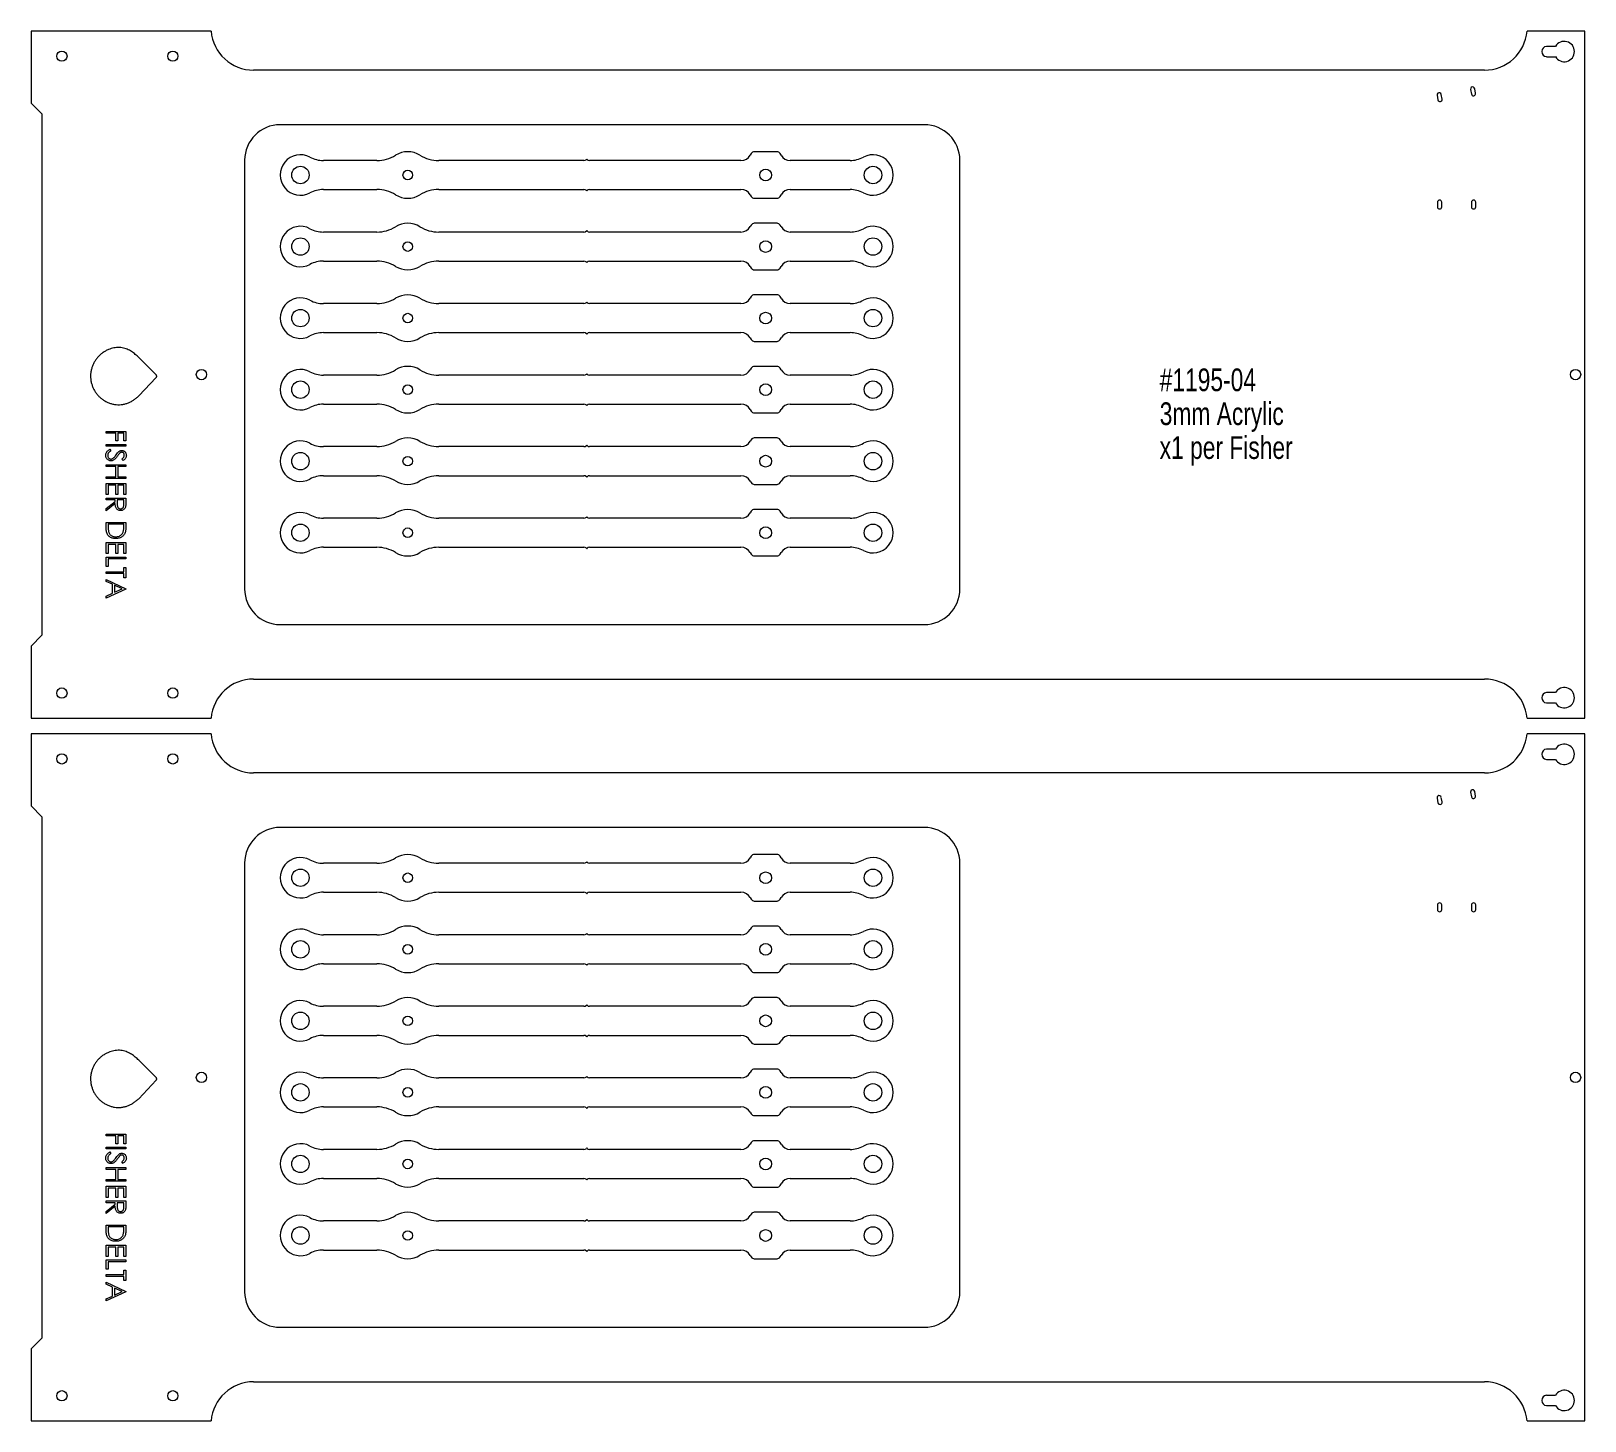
# Model space of a CAD drawing. Header units: millimetres. Extents: x 8 to 442, y 5 to 394.
import ezdxf

# ---------------------------------------------------------------- set-up
doc = ezdxf.new("R2010")
doc.units = ezdxf.units.MM
doc.layers.add('DIMENSIONS', color=179, linetype='Continuous')
doc.styles.add('SLDTEXTSTYLE0', font='TXT', dxfattribs={"width": 0.75})

# ---------------------------------------------------------------- blocks, each defined once
blk = doc.blocks.new('SW_NOTE_0')
at = {"layer": 'DIMENSIONS', "color": 0, "char_height": 6.35, "attachment_point": 1, "style": 'SLDTEXTSTYLE0'}
for s, insert in [('#1195-04', (0, 8.19)), ('3mm Acrylic', (0, -1.28)), ('x1 per Fisher', (0, -10.75))]:
    blk.add_mtext(s, dxfattribs=dict(at, insert=insert))

msp = doc.modelspace()

# ---------------------------------------------------------------- linework, layer by layer
at = {"color": 7, "linetype": 'Continuous', "lineweight": 15}
for p, q in [((8.12, 393.63), (8.12, 373.46)), ((58.42, 393.63), (8.12, 393.63)), ((442.36, 393.63), (426.19, 393.63)), ((442.36, 201.55), (442.36, 393.63)), ((434.13, 389.34), (431.64, 389.34)), ((414.29, 382.69), (70.32, 382.69)), ((431.64, 386.47), (434.13, 386.47)), ((8.12, 373.46), (11.12, 370.46)), ((401.05, 375.67), (401.27, 374.39)), ((402.44, 374.59), (402.21, 375.87)), ((410.4, 377.32), (410.63, 376.03)), ((411.79, 376.24), (411.57, 377.52)), ((11.12, 370.46), (11.12, 224.72)), ((257.74, 367.45), (77.74, 367.45)), ((67.8, 357.51), (67.8, 237.67)), ((104.77, 357.45), (89.82, 357.45)), ((162.59, 357.45), (122.04, 357.45)), ((163.4, 357.85), (163.3, 357.74)), ((163.51, 357.74), (163.4, 357.85)), ((206.51, 357.45), (164.22, 357.45)), ((209.36, 359.39), (209.11, 358.95)), ((216.58, 359.89), (210.23, 359.89)), ((217.7, 358.95), (217.44, 359.39)), ((236.99, 357.45), (220.3, 357.45)), ((267.68, 237.67), (267.68, 357.51)), ((89.82, 349.33), (104.77, 349.33)), ((122.04, 349.33), (162.59, 349.33)), ((163.3, 349.03), (163.4, 348.93)), ((163.4, 348.93), (163.51, 349.03)), ((164.22, 349.33), (206.51, 349.33)), ((209.11, 347.83), (209.36, 347.39)), ((217.44, 347.39), (217.7, 347.83)), ((220.3, 349.33), (236.99, 349.33)), ((210.23, 346.89), (216.58, 346.89)), ((401.15, 345.78), (401.15, 344.48)), ((402.33, 344.48), (402.33, 345.78)), ((410.65, 345.78), (410.65, 344.48)), ((411.83, 344.48), (411.83, 345.78)), ((209.36, 339.39), (209.11, 338.95)), ((216.58, 339.89), (210.23, 339.89)), ((217.7, 338.95), (217.44, 339.39)), ((104.77, 337.45), (89.82, 337.45)), ((162.59, 337.45), (122.04, 337.45)), ((163.4, 337.85), (163.3, 337.74)), ((163.51, 337.74), (163.4, 337.85)), ((206.51, 337.45), (164.22, 337.45)), ((236.99, 337.45), (220.3, 337.45)), ((89.82, 329.33), (104.77, 329.33)), ((122.04, 329.33), (162.59, 329.33)), ((163.3, 329.03), (163.4, 328.93)), ((163.4, 328.93), (163.51, 329.03)), ((164.22, 329.33), (206.51, 329.33)), ((209.11, 327.83), (209.36, 327.39)), ((210.23, 326.89), (216.58, 326.89)), ((217.44, 327.39), (217.7, 327.83)), ((220.3, 329.33), (236.99, 329.33)), ((104.77, 317.45), (89.82, 317.45)), ((162.59, 317.45), (122.04, 317.45)), ((163.4, 317.85), (163.3, 317.74)), ((163.51, 317.74), (163.4, 317.85)), ((206.51, 317.45), (164.22, 317.45)), ((209.36, 319.39), (209.11, 318.95)), ((216.58, 319.89), (210.23, 319.89)), ((217.7, 318.95), (217.44, 319.39)), ((236.99, 317.45), (220.3, 317.45)), ((89.82, 309.33), (104.77, 309.33)), ((122.04, 309.33), (162.59, 309.33)), ((163.3, 309.03), (163.4, 308.93)), ((163.4, 308.93), (163.51, 309.03)), ((164.22, 309.33), (206.51, 309.33)), ((220.3, 309.33), (236.99, 309.33)), ((209.11, 307.83), (209.36, 307.39)), ((210.23, 306.89), (216.58, 306.89)), ((217.44, 307.39), (217.7, 307.83)), ((43.07, 297.55), (38.22, 302.4)), ((216.58, 299.89), (210.23, 299.89)), ((38.22, 291.63), (43.07, 296.78)), ((104.77, 297.45), (89.82, 297.45)), ((162.59, 297.45), (122.04, 297.45)), ((163.4, 297.85), (163.3, 297.74)), ((163.51, 297.74), (163.4, 297.85)), ((206.51, 297.45), (164.22, 297.45)), ((209.36, 299.39), (209.11, 298.95)), ((217.7, 298.95), (217.44, 299.39)), ((236.99, 297.45), (220.3, 297.45)), ((89.82, 289.33), (104.77, 289.33)), ((122.04, 289.33), (162.59, 289.33)), ((163.3, 289.03), (163.4, 288.93)), ((163.4, 288.93), (163.51, 289.03)), ((164.22, 289.33), (206.51, 289.33)), ((209.11, 287.83), (209.36, 287.39)), ((210.23, 286.89), (216.58, 286.89)), ((217.44, 287.39), (217.7, 287.83)), ((220.3, 289.33), (236.99, 289.33)), ((29.11, 281.73), (34.61, 281.73)), ((29.11, 281.24), (29.11, 281.73)), ((31.79, 281.24), (29.11, 281.24)), ((29.11, 278.07), (34.61, 278.07)), ((29.11, 277.57), (29.11, 278.07)), ((31.79, 279.05), (31.79, 281.24)), ((32.35, 279.05), (31.79, 279.05)), ((32.35, 281.24), (32.35, 279.05)), ((34.04, 281.24), (32.35, 281.24)), ((34.04, 279.05), (34.04, 281.24)), ((34.61, 279.05), (34.04, 279.05)), ((34.61, 281.73), (34.61, 279.05)), ((34.61, 278.07), (34.61, 277.57)), ((209.36, 279.39), (209.11, 278.95)), ((216.58, 279.89), (210.23, 279.89)), ((217.7, 278.95), (217.44, 279.39)), ((34.61, 277.57), (29.11, 277.57)), ((30.17, 276.73), (30.45, 276.26)), ((33.82, 273.55), (33.48, 274)), ((104.77, 277.45), (89.82, 277.45)), ((162.59, 277.45), (122.04, 277.45)), ((163.4, 277.85), (163.3, 277.74)), ((163.51, 277.74), (163.4, 277.85)), ((206.51, 277.45), (164.22, 277.45)), ((236.99, 277.45), (220.3, 277.45)), ((29.11, 272.36), (34.61, 272.36)), ((29.11, 271.86), (29.11, 272.36)), ((31.79, 271.86), (29.11, 271.86)), ((31.79, 269.04), (31.79, 271.86)), ((32.35, 271.86), (32.35, 269.04)), ((34.61, 271.86), (32.35, 271.86)), ((34.61, 272.36), (34.61, 271.86)), ((89.82, 269.33), (104.77, 269.33)), ((122.04, 269.33), (162.59, 269.33)), ((164.22, 269.33), (206.51, 269.33)), ((220.3, 269.33), (236.99, 269.33)), ((29.11, 269.04), (31.79, 269.04)), ((29.11, 268.55), (29.11, 269.04)), ((34.61, 268.55), (29.11, 268.55)), ((29.11, 267.14), (34.61, 267.14)), ((29.11, 264.04), (29.11, 267.14)), ((29.67, 266.64), (29.67, 264.04)), ((31.79, 266.64), (29.67, 266.64)), ((31.79, 264.04), (31.79, 266.64)), ((32.35, 269.04), (34.61, 269.04)), ((32.35, 266.64), (32.35, 264.04)), ((34.04, 266.64), (32.35, 266.64)), ((34.04, 264.04), (34.04, 266.64)), ((34.61, 269.04), (34.61, 268.55)), ((34.61, 267.14), (34.61, 264.04)), ((163.3, 269.03), (163.4, 268.93)), ((163.4, 268.93), (163.51, 269.03)), ((209.11, 267.83), (209.36, 267.39)), ((210.23, 266.89), (216.58, 266.89)), ((217.44, 267.39), (217.7, 267.83)), ((29.67, 264.04), (29.11, 264.04)), ((29.11, 263.05), (34.61, 263.05)), ((29.11, 262.55), (29.11, 263.05)), ((31.65, 262.55), (29.11, 262.55)), ((29.11, 260.13), (31.65, 262.15)), ((31.65, 261.54), (29.11, 259.52)), ((31.65, 262.15), (31.65, 262.55)), ((32.35, 264.04), (31.79, 264.04)), ((32.21, 262.55), (32.2, 261.55)), ((34.04, 262.55), (32.21, 262.55)), ((34.61, 264.04), (34.04, 264.04)), ((34.04, 261.52), (34.04, 262.55)), ((34.61, 263.05), (34.61, 261.95)), ((29.11, 259.52), (29.11, 260.13)), ((29.11, 256.28), (34.61, 256.28)), ((29.11, 254.57), (29.11, 256.28)), ((34.61, 256.28), (34.61, 255.17)), ((104.77, 257.45), (89.82, 257.45)), ((162.59, 257.45), (122.04, 257.45)), ((163.4, 257.85), (163.3, 257.74)), ((163.51, 257.74), (163.4, 257.85)), ((206.51, 257.45), (164.22, 257.45)), ((209.36, 259.39), (209.11, 258.95)), ((216.58, 259.89), (210.23, 259.89)), ((217.7, 258.95), (217.44, 259.39)), ((236.99, 257.45), (220.3, 257.45)), ((29.67, 255.79), (29.67, 255.15)), ((34.04, 255.79), (29.67, 255.79)), ((34.04, 255.4), (34.04, 255.79)), ((29.11, 250.64), (34.61, 250.64)), ((29.11, 247.54), (29.11, 250.64)), ((29.67, 247.54), (29.11, 247.54)), ((29.67, 250.14), (29.67, 247.54)), ((31.79, 250.14), (29.67, 250.14)), ((31.79, 247.54), (31.79, 250.14)), ((32.35, 247.54), (31.79, 247.54)), ((32.35, 250.14), (32.35, 247.54)), ((34.04, 250.14), (32.35, 250.14)), ((34.04, 247.54), (34.04, 250.14)), ((34.61, 247.54), (34.04, 247.54)), ((34.61, 250.64), (34.61, 247.54)), ((89.82, 249.33), (104.77, 249.33)), ((122.04, 249.33), (162.59, 249.33)), ((163.3, 249.03), (163.4, 248.93)), ((163.4, 248.93), (163.51, 249.03)), ((164.22, 249.33), (206.51, 249.33)), ((209.11, 247.83), (209.36, 247.39)), ((217.44, 247.39), (217.7, 247.83)), ((220.3, 249.33), (236.99, 249.33)), ((29.11, 246.55), (34.61, 246.55)), ((29.11, 243.94), (29.11, 246.55)), ((29.67, 243.94), (29.11, 243.94)), ((29.67, 246.05), (29.67, 243.94)), ((34.61, 246.05), (29.67, 246.05)), ((34.04, 243.66), (34.61, 243.66)), ((34.04, 242.46), (34.04, 243.66)), ((34.61, 246.55), (34.61, 246.05)), ((34.61, 243.66), (34.61, 240.77)), ((210.23, 246.89), (216.58, 246.89)), ((29.11, 241.96), (29.11, 242.46)), ((29.11, 242.46), (34.04, 242.46)), ((34.04, 241.96), (29.11, 241.96)), ((29.11, 239.8), (29.11, 240.34)), ((29.11, 240.34), (34.61, 237.73)), ((30.87, 238.97), (29.11, 239.8)), ((30.87, 236.47), (30.87, 238.97)), ((34.04, 240.77), (34.04, 241.96)), ((34.61, 240.77), (34.04, 240.77)), ((34.61, 237.66), (29.11, 235.12)), ((29.11, 235.66), (30.87, 236.47)), ((29.11, 235.12), (29.11, 235.66)), ((31.43, 238.7), (31.43, 236.73)), ((33.54, 237.7), (31.43, 238.7)), ((31.43, 236.73), (33.54, 237.7)), ((34.61, 237.73), (34.61, 237.66)), ((77.74, 227.73), (257.74, 227.73)), ((11.12, 224.72), (8.12, 221.72)), ((8.12, 221.72), (8.12, 201.55)), ((70.32, 212.49), (414.29, 212.49)), ((434.13, 208.7), (431.64, 208.7)), ((431.64, 205.83), (434.13, 205.83)), ((8.12, 201.55), (58.42, 201.55)), ((426.19, 201.55), (442.36, 201.55)), ((8.12, 197.18), (8.12, 177.01)), ((58.42, 197.18), (8.12, 197.18)), ((442.36, 197.18), (426.19, 197.18)), ((442.36, 5.1), (442.36, 197.18)), ((434.13, 192.89), (431.64, 192.89)), ((431.64, 190.02), (434.13, 190.02)), ((414.29, 186.24), (70.32, 186.24)), ((401.05, 179.21), (401.27, 177.93)), ((402.44, 178.14), (402.21, 179.42)), ((410.4, 180.86), (410.63, 179.58)), ((411.79, 179.79), (411.57, 181.07)), ((8.12, 177.01), (11.12, 174.01)), ((11.12, 174.01), (11.12, 28.27)), ((257.74, 171), (77.74, 171)), ((67.8, 161.06), (67.8, 41.22)), ((104.77, 161), (89.82, 161)), ((162.59, 161), (122.04, 161)), ((163.4, 161.4), (163.3, 161.29)), ((163.51, 161.29), (163.4, 161.4)), ((206.51, 161), (164.22, 161)), ((209.36, 162.94), (209.11, 162.5)), ((216.58, 163.44), (210.23, 163.44)), ((217.7, 162.5), (217.44, 162.94)), ((236.99, 161), (220.3, 161)), ((267.68, 41.22), (267.68, 161.06)), ((89.82, 152.88), (104.77, 152.88)), ((122.04, 152.88), (162.59, 152.88)), ((163.3, 152.58), (163.4, 152.48)), ((163.4, 152.48), (163.51, 152.58)), ((164.22, 152.88), (206.51, 152.88)), ((220.3, 152.88), (236.99, 152.88)), ((209.11, 151.38), (209.36, 150.94)), ((210.23, 150.44), (216.58, 150.44)), ((217.44, 150.94), (217.7, 151.38)), ((401.15, 149.33), (401.15, 148.03)), ((402.33, 148.03), (402.33, 149.33)), ((410.65, 149.33), (410.65, 148.03)), ((411.83, 148.03), (411.83, 149.33)), ((216.58, 143.44), (210.23, 143.44)), ((104.77, 141), (89.82, 141)), ((162.59, 141), (122.04, 141)), ((163.4, 141.4), (163.3, 141.29)), ((163.51, 141.29), (163.4, 141.4)), ((206.51, 141), (164.22, 141)), ((209.36, 142.94), (209.11, 142.5)), ((217.7, 142.5), (217.44, 142.94)), ((236.99, 141), (220.3, 141)), ((89.82, 132.88), (104.77, 132.88)), ((122.04, 132.88), (162.59, 132.88)), ((163.3, 132.58), (163.4, 132.48)), ((163.4, 132.48), (163.51, 132.58)), ((164.22, 132.88), (206.51, 132.88)), ((209.11, 131.38), (209.36, 130.94)), ((210.23, 130.44), (216.58, 130.44)), ((217.44, 130.94), (217.7, 131.38)), ((220.3, 132.88), (236.99, 132.88)), ((209.36, 122.94), (209.11, 122.5)), ((216.58, 123.44), (210.23, 123.44)), ((217.7, 122.5), (217.44, 122.94)), ((104.77, 121), (89.82, 121)), ((162.59, 121), (122.04, 121)), ((163.4, 121.4), (163.3, 121.29)), ((163.51, 121.29), (163.4, 121.4)), ((206.51, 121), (164.22, 121)), ((236.99, 121), (220.3, 121)), ((89.82, 112.88), (104.77, 112.88)), ((122.04, 112.88), (162.59, 112.88)), ((163.3, 112.58), (163.4, 112.48)), ((163.4, 112.48), (163.51, 112.58)), ((164.22, 112.88), (206.51, 112.88)), ((209.11, 111.38), (209.36, 110.94)), ((210.23, 110.44), (216.58, 110.44)), ((217.44, 110.94), (217.7, 111.38)), ((220.3, 112.88), (236.99, 112.88)), ((43.07, 101.1), (38.22, 105.95)), ((38.22, 95.18), (43.07, 100.33)), ((104.77, 101), (89.82, 101)), ((162.59, 101), (122.04, 101)), ((163.4, 101.4), (163.3, 101.29)), ((163.51, 101.29), (163.4, 101.4)), ((206.51, 101), (164.22, 101)), ((209.36, 102.94), (209.11, 102.5)), ((216.58, 103.44), (210.23, 103.44)), ((217.7, 102.5), (217.44, 102.94)), ((236.99, 101), (220.3, 101)), ((89.82, 92.88), (104.77, 92.88)), ((122.04, 92.88), (162.59, 92.88)), ((163.3, 92.58), (163.4, 92.48)), ((163.4, 92.48), (163.51, 92.58)), ((164.22, 92.88), (206.51, 92.88)), ((209.11, 91.38), (209.36, 90.94)), ((217.44, 90.94), (217.7, 91.38)), ((220.3, 92.88), (236.99, 92.88)), ((210.23, 90.44), (216.58, 90.44)), ((29.11, 85.28), (34.61, 85.28)), ((29.11, 84.79), (29.11, 85.28)), ((31.79, 84.79), (29.11, 84.79)), ((31.79, 82.6), (31.79, 84.79)), ((32.35, 82.6), (31.79, 82.6)), ((32.35, 84.79), (32.35, 82.6)), ((34.04, 84.79), (32.35, 84.79)), ((34.04, 82.6), (34.04, 84.79)), ((34.61, 82.6), (34.04, 82.6)), ((34.61, 85.28), (34.61, 82.6)), ((209.36, 82.94), (209.11, 82.5)), ((216.58, 83.44), (210.23, 83.44)), ((217.7, 82.5), (217.44, 82.94)), ((29.11, 81.62), (34.61, 81.62)), ((29.11, 81.12), (29.11, 81.62)), ((34.61, 81.12), (29.11, 81.12)), ((30.17, 80.28), (30.45, 79.81)), ((34.61, 81.62), (34.61, 81.12)), ((104.77, 81), (89.82, 81)), ((162.59, 81), (122.04, 81)), ((163.4, 81.4), (163.3, 81.29)), ((163.51, 81.29), (163.4, 81.4)), ((206.51, 81), (164.22, 81)), ((236.99, 81), (220.3, 81)), ((29.11, 75.9), (34.61, 75.9)), ((29.11, 75.41), (29.11, 75.9)), ((31.79, 75.41), (29.11, 75.41)), ((31.79, 72.59), (31.79, 75.41)), ((32.35, 75.41), (32.35, 72.59)), ((34.61, 75.41), (32.35, 75.41)), ((33.82, 77.1), (33.48, 77.55)), ((34.61, 75.9), (34.61, 75.41)), ((29.11, 72.59), (31.79, 72.59)), ((29.11, 72.1), (29.11, 72.59)), ((34.61, 72.1), (29.11, 72.1)), ((29.11, 70.69), (34.61, 70.69)), ((29.11, 67.58), (29.11, 70.69)), ((29.67, 70.19), (29.67, 67.58)), ((31.79, 70.19), (29.67, 70.19)), ((31.79, 67.58), (31.79, 70.19)), ((32.35, 72.59), (34.61, 72.59)), ((32.35, 70.19), (32.35, 67.58)), ((34.04, 70.19), (32.35, 70.19)), ((34.04, 67.58), (34.04, 70.19)), ((34.61, 72.59), (34.61, 72.1)), ((34.61, 70.69), (34.61, 67.58)), ((89.82, 72.88), (104.77, 72.88)), ((122.04, 72.88), (162.59, 72.88)), ((163.3, 72.58), (163.4, 72.48)), ((163.4, 72.48), (163.51, 72.58)), ((164.22, 72.88), (206.51, 72.88)), ((209.11, 71.38), (209.36, 70.94)), ((210.23, 70.44), (216.58, 70.44)), ((217.44, 70.94), (217.7, 71.38)), ((220.3, 72.88), (236.99, 72.88)), ((29.67, 67.58), (29.11, 67.58)), ((29.11, 66.6), (34.61, 66.6)), ((29.11, 66.1), (29.11, 66.6)), ((31.65, 66.1), (29.11, 66.1)), ((29.11, 63.68), (31.65, 65.7)), ((31.65, 65.7), (31.65, 66.1)), ((32.35, 67.58), (31.79, 67.58)), ((32.21, 66.1), (32.2, 65.1)), ((34.04, 66.1), (32.21, 66.1)), ((34.61, 67.58), (34.04, 67.58)), ((34.04, 65.07), (34.04, 66.1)), ((34.61, 66.6), (34.61, 65.5)), ((31.65, 65.09), (29.11, 63.07)), ((29.11, 63.07), (29.11, 63.68)), ((104.77, 61), (89.82, 61)), ((162.59, 61), (122.04, 61)), ((163.4, 61.4), (163.3, 61.29)), ((163.51, 61.29), (163.4, 61.4)), ((206.51, 61), (164.22, 61)), ((209.36, 62.94), (209.11, 62.5)), ((216.58, 63.44), (210.23, 63.44)), ((217.7, 62.5), (217.44, 62.94)), ((236.99, 61), (220.3, 61)), ((29.11, 59.83), (34.61, 59.83)), ((29.11, 58.12), (29.11, 59.83)), ((29.67, 59.33), (29.67, 58.7)), ((34.04, 59.33), (29.67, 59.33)), ((34.04, 58.95), (34.04, 59.33)), ((34.61, 59.83), (34.61, 58.72)), ((29.11, 54.19), (34.61, 54.19)), ((29.11, 51.08), (29.11, 54.19)), ((29.67, 53.69), (29.67, 51.08)), ((31.79, 53.69), (29.67, 53.69)), ((31.79, 51.08), (31.79, 53.69)), ((32.35, 53.69), (32.35, 51.08)), ((34.04, 53.69), (32.35, 53.69)), ((34.04, 51.08), (34.04, 53.69)), ((34.61, 54.19), (34.61, 51.08)), ((89.82, 52.88), (104.77, 52.88)), ((122.04, 52.88), (162.59, 52.88)), ((163.3, 52.58), (163.4, 52.48)), ((163.4, 52.48), (163.51, 52.58)), ((164.22, 52.88), (206.51, 52.88)), ((220.3, 52.88), (236.99, 52.88)), ((29.67, 51.08), (29.11, 51.08)), ((29.11, 50.1), (34.61, 50.1)), ((29.11, 47.49), (29.11, 50.1)), ((29.67, 49.6), (29.67, 47.49)), ((34.61, 49.6), (29.67, 49.6)), ((32.35, 51.08), (31.79, 51.08)), ((34.61, 51.08), (34.04, 51.08)), ((34.61, 50.1), (34.61, 49.6)), ((209.11, 51.38), (209.36, 50.94)), ((210.23, 50.44), (216.58, 50.44)), ((217.44, 50.94), (217.7, 51.38)), ((29.67, 47.49), (29.11, 47.49)), ((29.11, 45.51), (29.11, 46.01)), ((29.11, 46.01), (34.04, 46.01)), ((34.04, 45.51), (29.11, 45.51)), ((29.11, 43.35), (29.11, 43.89)), ((29.11, 43.89), (34.61, 41.28)), ((34.04, 47.21), (34.61, 47.21)), ((34.04, 46.01), (34.04, 47.21)), ((34.04, 44.31), (34.04, 45.51)), ((34.61, 44.31), (34.04, 44.31)), ((34.61, 47.21), (34.61, 44.31)), ((30.87, 42.52), (29.11, 43.35)), ((34.61, 41.21), (29.11, 38.67)), ((29.11, 39.21), (30.87, 40.02)), ((29.11, 38.67), (29.11, 39.21)), ((30.87, 40.02), (30.87, 42.52)), ((31.43, 42.25), (31.43, 40.28)), ((33.54, 41.25), (31.43, 42.25)), ((31.43, 40.28), (33.54, 41.25)), ((34.61, 41.28), (34.61, 41.21)), ((77.74, 31.28), (257.74, 31.28)), ((11.12, 28.27), (8.12, 25.27)), ((8.12, 25.27), (8.12, 5.1)), ((70.32, 16.04), (414.29, 16.04)), ((434.13, 12.25), (431.64, 12.25)), ((431.64, 9.38), (434.13, 9.38)), ((8.12, 5.1), (58.42, 5.1)), ((426.19, 5.1), (442.36, 5.1))]:
    msp.add_line(p, q, dxfattribs=at)
for centre, radius in [((16.74, 386.61), 1.44), ((47.74, 386.61), 1.44), ((83.4, 353.39), 2.44), ((113.4, 353.39), 1.34), ((213.4, 353.39), 1.64), ((243.4, 353.39), 2.44), ((83.4, 333.39), 2.44), ((113.4, 333.39), 1.34), ((213.4, 333.39), 1.64), ((243.4, 333.39), 2.44), ((83.4, 313.39), 2.44), ((113.4, 313.39), 1.34), ((213.4, 313.39), 1.64), ((243.4, 313.39), 2.44), ((55.74, 297.59), 1.44), ((83.4, 293.39), 2.44), ((243.4, 293.39), 2.44), ((439.74, 297.59), 1.44), ((113.4, 293.39), 1.34), ((213.4, 293.39), 1.64), ((83.4, 273.39), 2.44), ((113.4, 273.39), 1.34), ((213.4, 273.39), 1.64), ((243.4, 273.39), 2.44), ((83.4, 253.39), 2.44), ((113.4, 253.39), 1.34), ((213.4, 253.39), 1.64), ((243.4, 253.39), 2.44), ((16.74, 208.57), 1.44), ((47.74, 208.57), 1.44), ((16.74, 190.16), 1.44), ((47.74, 190.16), 1.44), ((83.4, 156.94), 2.44), ((113.4, 156.94), 1.34), ((213.4, 156.94), 1.64), ((243.4, 156.94), 2.44), ((83.4, 136.94), 2.44), ((243.4, 136.94), 2.44), ((113.4, 136.94), 1.34), ((213.4, 136.94), 1.64), ((83.4, 116.94), 2.44), ((113.4, 116.94), 1.34), ((213.4, 116.94), 1.64), ((243.4, 116.94), 2.44), ((55.74, 101.14), 1.44), ((439.74, 101.14), 1.44), ((83.4, 96.94), 2.44), ((113.4, 96.94), 1.34), ((213.4, 96.94), 1.64), ((243.4, 96.94), 2.44), ((83.4, 76.94), 2.44), ((113.4, 76.94), 1.34), ((213.4, 76.94), 1.64), ((243.4, 76.94), 2.44), ((83.4, 56.94), 2.44), ((113.4, 56.94), 1.34), ((213.4, 56.94), 1.64), ((243.4, 56.94), 2.44), ((16.74, 12.12), 1.44), ((47.74, 12.12), 1.44)]:
    msp.add_circle(centre, radius, dxfattribs=at)
for centre, radius, start, end in [((70.32, 394.63), 11.94, 184.8043, 270), ((414.29, 394.63), 11.94, 270, 355.1957), ((431.74, 387.91), 1.44, 94.144, 265.856), ((436.59, 387.91), 2.85, 210.2612, 149.7388), ((410.99, 377.42), 0.59, 10, 190), ((401.63, 375.77), 0.59, 10, 190), ((401.86, 374.49), 0.59, 190, 10), ((411.21, 376.14), 0.59, 190, 10), ((77.74, 357.51), 9.94, 90, 180), ((257.74, 357.51), 9.94, 0, 90), ((83.4, 353.39), 5.66, 61.9905, 298.0095), ((89.82, 365.45), 8, 241.9905, 270), ((104.77, 367.45), 10, 270, 301.5569), ((113.4, 353.39), 6.5, 58.4431, 121.5569), ((122.04, 367.45), 10, 238.4431, 270), ((162.59, 358.45), 1, 270, 315), ((164.22, 358.45), 1, 225, 270), ((206.51, 360.45), 3, 270, 330), ((210.23, 358.89), 1, 90, 150), ((216.58, 358.89), 1, 30, 90), ((220.3, 360.45), 3, 210, 270), ((236.99, 365.45), 8, 270, 298.0095), ((243.4, 353.39), 5.66, 241.9905, 118.0095), ((89.82, 341.33), 8, 90, 118.0095), ((104.77, 339.33), 10, 58.4431, 90), ((113.4, 353.39), 6.5, 238.4431, 301.5569), ((122.04, 339.33), 10, 90, 121.5569), ((162.59, 348.33), 1, 45, 90), ((164.22, 348.33), 1, 90, 135), ((206.51, 346.33), 3, 30, 90), ((220.3, 346.33), 3, 90, 150), ((236.99, 341.33), 8, 61.9905, 90), ((210.23, 347.89), 1, 210, 270), ((216.58, 347.89), 1, 270, 330), ((401.74, 345.78), 0.59, 0, 180), ((401.74, 344.48), 0.59, 180, 360), ((411.24, 345.78), 0.59, 0, 180), ((411.24, 344.48), 0.59, 180, 0), ((83.4, 333.39), 5.66, 61.9905, 298.0095), ((104.77, 347.45), 10, 270, 301.5569), ((113.4, 333.39), 6.5, 58.4431, 121.5569), ((122.04, 347.45), 10, 238.4431, 270), ((206.51, 340.45), 3, 270, 330), ((210.23, 338.89), 1, 90, 150), ((216.58, 338.89), 1, 30, 90), ((220.3, 340.45), 3, 210, 270), ((243.4, 333.39), 5.66, 241.9905, 118.0095), ((89.82, 345.45), 8, 241.9905, 270), ((162.59, 338.45), 1, 270, 315), ((164.22, 338.45), 1, 225, 270), ((236.99, 345.45), 8, 270, 298.0095), ((89.82, 321.33), 8, 90, 118.0095), ((104.77, 319.33), 10, 58.4431, 90), ((113.4, 333.39), 6.5, 238.4431, 301.5569), ((122.04, 319.33), 10, 90, 121.5569), ((162.59, 328.33), 1, 45, 90), ((164.22, 328.33), 1, 90, 135), ((206.51, 326.33), 3, 30, 90), ((210.23, 327.89), 1, 210, 270), ((216.58, 327.89), 1, 270, 330), ((220.3, 326.33), 3, 90, 150), ((236.99, 321.33), 8, 61.9905, 90), ((83.4, 313.39), 5.66, 61.9905, 298.0095), ((89.82, 325.45), 8, 241.9905, 270), ((104.77, 327.45), 10, 270, 301.5569), ((113.4, 313.39), 6.5, 58.4431, 121.5569), ((122.04, 327.45), 10, 238.4431, 270), ((162.59, 318.45), 1, 270, 315), ((164.22, 318.45), 1, 225, 270), ((206.51, 320.45), 3, 270, 330), ((210.23, 318.89), 1, 90, 150), ((216.58, 318.89), 1, 30, 90), ((220.3, 320.45), 3, 210, 270), ((236.99, 325.45), 8, 270, 298.0095), ((243.4, 313.39), 5.66, 241.9905, 118.0095), ((89.82, 301.33), 8, 90, 118.0095), ((104.77, 299.33), 10, 58.4431, 90), ((122.04, 299.33), 10, 90, 121.5569), ((162.59, 308.33), 1, 45, 90), ((164.22, 308.33), 1, 90, 135), ((206.51, 306.33), 3, 30, 90), ((220.3, 306.33), 3, 90, 150), ((236.99, 301.33), 8, 61.9905, 90), ((113.4, 313.39), 6.5, 238.4431, 301.5569), ((210.23, 307.89), 1, 210, 270), ((216.58, 307.89), 1, 270, 330), ((113.4, 293.39), 6.5, 58.4431, 121.5569), ((210.23, 298.89), 1, 90, 150), ((216.58, 298.89), 1, 30, 90), ((83.4, 293.39), 5.66, 61.9905, 298.0095), ((89.82, 305.45), 8, 241.9905, 270), ((104.77, 307.45), 10, 270, 301.5569), ((122.04, 307.45), 10, 238.4431, 270), ((162.59, 298.45), 1, 270, 315), ((164.22, 298.45), 1, 225, 270), ((206.51, 300.45), 3, 270, 330), ((220.3, 300.45), 3, 210, 270), ((236.99, 305.45), 8, 270, 298.0095), ((243.4, 293.39), 5.66, 241.9905, 118.0095), ((89.82, 281.33), 8, 90, 118.0095), ((104.77, 279.33), 10, 58.4431, 90), ((113.4, 293.39), 6.5, 238.4431, 301.5569), ((122.04, 279.33), 10, 90, 121.5569), ((162.59, 288.33), 1, 45, 90), ((164.22, 288.33), 1, 90, 135), ((206.51, 286.33), 3, 30, 90), ((210.23, 287.89), 1, 210, 270), ((216.58, 287.89), 1, 270, 330), ((220.3, 286.33), 3, 90, 150), ((236.99, 281.33), 8, 61.9905, 90), ((83.4, 273.39), 5.66, 61.9905, 298.0095), ((89.82, 285.45), 8, 241.9905, 270), ((104.77, 287.45), 10, 270, 301.5569), ((113.4, 273.39), 6.5, 58.4431, 121.5569), ((122.04, 287.45), 10, 238.4431, 270), ((206.51, 280.45), 3, 270, 330), ((210.23, 278.89), 1, 90, 150), ((216.58, 278.89), 1, 30, 90), ((220.3, 280.45), 3, 210, 270), ((236.99, 285.45), 8, 270, 298.0095), ((243.4, 273.39), 5.66, 241.9905, 118.0095), ((162.59, 278.45), 1, 270, 315), ((164.22, 278.45), 1, 225, 270), ((89.82, 261.33), 8, 90, 118.0095), ((104.77, 259.33), 10, 58.4431, 90), ((122.04, 259.33), 10, 90, 121.5569), ((162.59, 268.33), 1, 45, 90), ((164.22, 268.33), 1, 90, 135), ((206.51, 266.33), 3, 30, 90), ((220.3, 266.33), 3, 90, 150), ((236.99, 261.33), 8, 61.9905, 90), ((113.4, 273.39), 6.5, 238.4431, 301.5569), ((210.23, 267.89), 1, 210, 270), ((216.58, 267.89), 1, 270, 330), ((83.4, 253.39), 5.66, 61.9905, 298.0095), ((89.82, 265.45), 8, 241.9905, 270), ((104.77, 267.45), 10, 270, 301.5569), ((113.4, 253.39), 6.5, 58.4431, 121.5569), ((122.04, 267.45), 10, 238.4431, 270), ((162.59, 258.45), 1, 270, 315), ((164.22, 258.45), 1, 225, 270), ((206.51, 260.45), 3, 270, 330), ((210.23, 258.89), 1, 90, 150), ((216.58, 258.89), 1, 30, 90), ((220.3, 260.45), 3, 210, 270), ((236.99, 265.45), 8, 270, 298.0095), ((243.4, 253.39), 5.66, 241.9905, 118.0095), ((89.82, 241.33), 8, 90, 118.0095), ((104.77, 239.33), 10, 58.4431, 90), ((113.4, 253.39), 6.5, 238.4431, 301.5569), ((122.04, 239.33), 10, 90, 121.5569), ((162.59, 248.33), 1, 45, 90), ((164.22, 248.33), 1, 90, 135), ((206.51, 246.33), 3, 30, 90), ((220.3, 246.33), 3, 90, 150), ((236.99, 241.33), 8, 61.9905, 90), ((210.23, 247.89), 1, 210, 270), ((216.58, 247.89), 1, 270, 330), ((77.74, 237.67), 9.94, 180, 270), ((257.74, 237.67), 9.94, 270, 0), ((70.32, 200.55), 11.94, 90, 175.1957), ((414.29, 200.55), 11.94, 4.8043, 90), ((431.74, 207.27), 1.44, 94.144, 265.856), ((436.59, 207.27), 2.85, 210.2612, 149.7388), ((70.32, 198.18), 11.94, 184.8043, 270), ((414.29, 198.18), 11.94, 270, 355.1957), ((431.74, 191.46), 1.44, 94.144, 265.856), ((436.59, 191.46), 2.85, 210.2612, 149.7388), ((401.63, 179.32), 0.59, 10, 190), ((401.86, 178.04), 0.59, 190, 10), ((410.99, 180.97), 0.59, 10, 190), ((411.21, 179.69), 0.59, 190, 10), ((77.74, 161.06), 9.94, 90, 180), ((257.74, 161.06), 9.94, 0, 90), ((83.4, 156.94), 5.66, 61.9905, 298.0095), ((89.82, 169), 8, 241.9905, 270), ((104.77, 171), 10, 270, 301.5569), ((113.4, 156.94), 6.5, 58.4431, 121.5569), ((122.04, 171), 10, 238.4431, 270), ((162.59, 162), 1, 270, 315), ((164.22, 162), 1, 225, 270), ((206.51, 164), 3, 270, 330), ((210.23, 162.44), 1, 90, 150), ((216.58, 162.44), 1, 30, 90), ((220.3, 164), 3, 210, 270), ((236.99, 169), 8, 270, 298.0095), ((243.4, 156.94), 5.66, 241.9905, 118.0095), ((89.82, 144.88), 8, 90, 118.0095), ((104.77, 142.88), 10, 58.4431, 90), ((122.04, 142.88), 10, 90, 121.5569), ((162.59, 151.88), 1, 45, 90), ((164.22, 151.88), 1, 90, 135), ((206.51, 149.88), 3, 30, 90), ((220.3, 149.88), 3, 90, 150), ((236.99, 144.88), 8, 61.9905, 90), ((113.4, 156.94), 6.5, 238.4431, 301.5569), ((210.23, 151.44), 1, 210, 270), ((216.58, 151.44), 1, 270, 330), ((401.74, 149.33), 0.59, 360, 180), ((401.74, 148.03), 0.59, 180, 360), ((411.24, 149.33), 0.59, 360, 180), ((411.24, 148.03), 0.59, 180, 360), ((113.4, 136.94), 6.5, 58.4431, 121.5569), ((210.23, 142.44), 1, 90, 150), ((216.58, 142.44), 1, 30, 90), ((83.4, 136.94), 5.66, 61.9905, 298.0095), ((89.82, 149), 8, 241.9905, 270), ((104.77, 151), 10, 270, 301.5569), ((122.04, 151), 10, 238.4431, 270), ((162.59, 142), 1, 270, 315), ((164.22, 142), 1, 225, 270), ((206.51, 144), 3, 270, 330), ((220.3, 144), 3, 210, 270), ((236.99, 149), 8, 270, 298.0095), ((243.4, 136.94), 5.66, 241.9905, 118.0095), ((89.82, 124.88), 8, 90, 118.0095), ((104.77, 122.88), 10, 58.4431, 90), ((113.4, 136.94), 6.5, 238.4431, 301.5569), ((122.04, 122.88), 10, 90, 121.5569), ((162.59, 131.88), 1, 45, 90), ((164.22, 131.88), 1, 90, 135), ((206.51, 129.88), 3, 30, 90), ((210.23, 131.44), 1, 210, 270), ((216.58, 131.44), 1, 270, 330), ((220.3, 129.88), 3, 90, 150), ((236.99, 124.88), 8, 61.9905, 90), ((83.4, 116.94), 5.66, 61.9905, 298.0095), ((89.82, 129), 8, 241.9905, 270), ((104.77, 131), 10, 270, 301.5569), ((113.4, 116.94), 6.5, 58.4431, 121.5569), ((122.04, 131), 10, 238.4431, 270), ((206.51, 124), 3, 270, 330), ((210.23, 122.44), 1, 90, 150), ((216.58, 122.44), 1, 30, 90), ((220.3, 124), 3, 210, 270), ((236.99, 129), 8, 270, 298.0095), ((243.4, 116.94), 5.66, 241.9905, 118.0095), ((162.59, 122), 1, 270, 315), ((164.22, 122), 1, 225, 270), ((89.82, 104.88), 8, 90, 118.0095), ((104.77, 102.88), 10, 58.4431, 90), ((113.4, 116.94), 6.5, 238.4431, 301.5569), ((122.04, 102.88), 10, 90, 121.5569), ((162.59, 111.88), 1, 45, 90), ((164.22, 111.88), 1, 90, 135), ((206.51, 109.88), 3, 30, 90), ((210.23, 111.44), 1, 210, 270), ((216.58, 111.44), 1, 270, 330), ((220.3, 109.88), 3, 90, 150), ((236.99, 104.88), 8, 61.9905, 90), ((83.4, 96.94), 5.66, 61.9905, 298.0095), ((89.82, 109), 8, 241.9905, 270), ((104.77, 111), 10, 270, 301.5569), ((113.4, 96.94), 6.5, 58.4431, 121.5569), ((122.04, 111), 10, 238.4431, 270), ((162.59, 102), 1, 270, 315), ((164.22, 102), 1, 225, 270), ((206.51, 104), 3, 270, 330), ((210.23, 102.44), 1, 90, 150), ((216.58, 102.44), 1, 30, 90), ((220.3, 104), 3, 210, 270), ((236.99, 109), 8, 270, 298.0095), ((243.4, 96.94), 5.66, 241.9905, 118.0095), ((89.82, 84.88), 8, 90, 118.0095), ((104.77, 82.88), 10, 58.4431, 90), ((113.4, 96.94), 6.5, 238.4431, 301.5569), ((122.04, 82.88), 10, 90, 121.5569), ((162.59, 91.88), 1, 45, 90), ((164.22, 91.88), 1, 90, 135), ((206.51, 89.88), 3, 30, 90), ((220.3, 89.88), 3, 90, 150), ((236.99, 84.88), 8, 61.9905, 90), ((210.23, 91.44), 1, 210, 270), ((216.58, 91.44), 1, 270, 330), ((83.4, 76.94), 5.66, 61.9905, 298.0095), ((113.4, 76.94), 6.5, 58.4431, 121.5569), ((210.23, 82.44), 1, 90, 150), ((216.58, 82.44), 1, 30, 90), ((243.4, 76.94), 5.66, 241.9905, 118.0095), ((89.82, 89), 8, 241.9905, 270), ((104.77, 91), 10, 270, 301.5569), ((122.04, 91), 10, 238.4431, 270), ((162.59, 82), 1, 270, 315), ((164.22, 82), 1, 225, 270), ((206.51, 84), 3, 270, 330), ((220.3, 84), 3, 210, 270), ((236.99, 89), 8, 270, 298.0095), ((89.82, 64.88), 8, 90, 118.0095), ((104.77, 62.88), 10, 58.4431, 90), ((113.4, 76.94), 6.5, 238.4431, 301.5569), ((122.04, 62.88), 10, 90, 121.5569), ((162.59, 71.88), 1, 45, 90), ((164.22, 71.88), 1, 90, 135), ((206.51, 69.88), 3, 30, 90), ((210.23, 71.44), 1, 210, 270), ((216.58, 71.44), 1, 270, 330), ((220.3, 69.88), 3, 90, 150), ((236.99, 64.88), 8, 61.9905, 90), ((83.4, 56.94), 5.66, 61.9905, 298.0095), ((89.82, 69), 8, 241.9905, 270), ((104.77, 71), 10, 270, 301.5569), ((113.4, 56.94), 6.5, 58.4431, 121.5569), ((122.04, 71), 10, 238.4431, 270), ((162.59, 62), 1, 270, 315), ((164.22, 62), 1, 225, 270), ((206.51, 64), 3, 270, 330), ((210.23, 62.44), 1, 90, 150), ((216.58, 62.44), 1, 30, 90), ((220.3, 64), 3, 210, 270), ((236.99, 69), 8, 270, 298.0095), ((243.4, 56.94), 5.66, 241.9905, 118.0095), ((89.82, 44.88), 8, 90, 118.0095), ((104.77, 42.88), 10, 58.4431, 90), ((122.04, 42.88), 10, 90, 121.5569), ((162.59, 51.88), 1, 45, 90), ((164.22, 51.88), 1, 90, 135), ((206.51, 49.88), 3, 30, 90), ((220.3, 49.88), 3, 90, 150), ((236.99, 44.88), 8, 61.9905, 90), ((113.4, 56.94), 6.5, 238.4431, 301.5569), ((210.23, 51.44), 1, 210, 270), ((216.58, 51.44), 1, 270, 330), ((77.74, 41.22), 9.94, 180, 270), ((257.74, 41.22), 9.94, 270, 0), ((70.32, 4.1), 11.94, 90, 175.1957), ((414.29, 4.1), 11.94, 4.8043, 90), ((436.59, 10.82), 2.85, 210.2612, 149.7388), ((431.74, 10.82), 1.44, 94.144, 265.856)]:
    msp.add_arc(centre, radius, start, end, dxfattribs=at)
for points, knots in [([(38.22, 302.4), (38.06, 302.54), (37.74, 302.84), (37.24, 303.26), (36.72, 303.66), (36.18, 304.04), (35.6, 304.39), (34.99, 304.69), (34.31, 304.93), (33.59, 305.1), (32.81, 305.17), (32.03, 305.16), (31.25, 305.05), (30.49, 304.86), (29.7, 304.58), (28.9, 304.19), (28.1, 303.68), (27.37, 303.08), (26.71, 302.41), (26.14, 301.66), (25.65, 300.85), (25.27, 300), (24.98, 299.1), (24.8, 298.18), (24.73, 297.24), (24.78, 296.3), (24.94, 295.37), (25.21, 294.46), (25.58, 293.59), (26.05, 292.77), (26.61, 292.01), (27.26, 291.33), (27.98, 290.72), (28.77, 290.2), (29.61, 289.78), (30.5, 289.45), (31.42, 289.24), (32.35, 289.15), (33.29, 289.18), (34.21, 289.34), (35.1, 289.61), (35.96, 289.99), (36.76, 290.47), (37.51, 291.03), (37.98, 291.43), (38.22, 291.63)], [0, 0, 0, 0, 0.017308, 0.034748, 0.052188, 0.069635, 0.087888, 0.106075, 0.124228, 0.144888, 0.16563, 0.186446, 0.207315, 0.228241, 0.249197, 0.274327, 0.299441, 0.324539, 0.34961, 0.374649, 0.399668, 0.424678, 0.44968, 0.474678, 0.499694, 0.524765, 0.549899, 0.575064, 0.600219, 0.625327, 0.650384, 0.67543, 0.700492, 0.725587, 0.750728, 0.775906, 0.801012, 0.825964, 0.850807, 0.875631, 0.900487, 0.925363, 0.950214, 0.975097, 1, 1, 1, 1]), ([(43.24, 297.14), (43.23, 297.23), (43.2, 297.37), (43.11, 297.49), (43.07, 297.55)], [0, 0, 0, 0, 0.559667, 1, 1, 1, 1]), ([(43.07, 296.78), (43.1, 296.81), (43.15, 296.87), (43.22, 296.99), (43.23, 297.08), (43.24, 297.14)], [0, 0, 0, 0, 0.2870946, 0.5674623, 1, 1, 1, 1]), ([(28.97, 275.05), (28.98, 275.19), (28.99, 275.46), (29.15, 275.84), (29.4, 276.19), (29.75, 276.49), (30.03, 276.65), (30.17, 276.73)], [0, 0, 0, 0, 0.186603, 0.373157, 0.559677, 0.779718, 1, 1, 1, 1]), ([(30.46, 273.48), (30.34, 273.49), (30.12, 273.5), (29.8, 273.63), (29.52, 273.82), (29.28, 274.07), (29.1, 274.36), (28.99, 274.7), (28.97, 274.94), (28.97, 275.05)], [0, 0, 0, 0, 0.139978, 0.279924, 0.41992, 0.559997, 0.706631, 0.853295, 1, 1, 1, 1]), ([(30.45, 276.26), (30.36, 276.21), (30.19, 276.11), (29.96, 275.93), (29.77, 275.72), (29.63, 275.51), (29.55, 275.29), (29.54, 275.13), (29.53, 275.05)], [0, 0, 0, 0, 0.18675, 0.373486, 0.560104, 0.706744, 0.853441, 1, 1, 1, 1]), ([(29.53, 275.05), (29.54, 274.96), (29.55, 274.76), (29.66, 274.48), (29.81, 274.25), (30.02, 274.09), (30.23, 274), (30.39, 273.98), (30.46, 273.98)], [0, 0, 0, 0, 0.186719, 0.373416, 0.559935, 0.706577, 0.853314, 1, 1, 1, 1]), ([(32.23, 274.78), (32.15, 274.66), (31.98, 274.44), (31.7, 274.11), (31.41, 273.84), (31.1, 273.64), (30.79, 273.51), (30.57, 273.49), (30.46, 273.48)], [0, 0, 0, 0, 0.186782, 0.373535, 0.560164, 0.706834, 0.8535, 1, 1, 1, 1]), ([(30.46, 273.98), (30.52, 273.98), (30.63, 273.99), (30.81, 274.05), (30.93, 274.13), (31, 274.17)], [0, 0, 0, 0, 0.279983, 0.560353, 1, 1, 1, 1]), ([(31, 274.17), (31.1, 274.26), (31.29, 274.42), (31.58, 274.75), (31.76, 275.01), (31.88, 275.17)], [0, 0, 0, 0, 0.279843, 0.559895, 1, 1, 1, 1]), ([(31.88, 275.17), (32.01, 275.34), (32.19, 275.59), (32.44, 275.89), (32.56, 276.01), (32.63, 276.07)], [0, 0, 0, 0, 0.560098, 0.780152, 1, 1, 1, 1]), ([(32.78, 275.52), (32.72, 275.45), (32.62, 275.32), (32.44, 275.07), (32.31, 274.89), (32.23, 274.78)], [0, 0, 0, 0, 0.279921, 0.559945, 1, 1, 1, 1]), ([(32.63, 276.07), (32.7, 276.12), (32.83, 276.22), (33.05, 276.31), (33.26, 276.37), (33.4, 276.37), (33.47, 276.37)], [0, 0, 0, 0, 0.280066, 0.55998, 0.779974, 1, 1, 1, 1]), ([(33.49, 275.88), (33.41, 275.87), (33.26, 275.86), (33.01, 275.74), (32.86, 275.6), (32.78, 275.52)], [0, 0, 0, 0, 0.279947, 0.559776, 1, 1, 1, 1]), ([(33.47, 276.37), (33.56, 276.37), (33.76, 276.36), (34.03, 276.26), (34.28, 276.1), (34.49, 275.88), (34.63, 275.62), (34.73, 275.33), (34.74, 275.12), (34.75, 275.02)], [0, 0, 0, 0, 0.140001, 0.280015, 0.419996, 0.559886, 0.706553, 0.853258, 1, 1, 1, 1]), ([(33.48, 274), (33.54, 274.05), (33.68, 274.16), (33.86, 274.33), (34.03, 274.52), (34.16, 274.78), (34.18, 274.98), (34.18, 275.07)], [0, 0, 0, 0, 0.186948, 0.373855, 0.560583, 0.780231, 1, 1, 1, 1]), ([(34.18, 275.07), (34.18, 275.15), (34.17, 275.3), (34.1, 275.51), (33.97, 275.68), (33.83, 275.8), (33.66, 275.87), (33.55, 275.88), (33.49, 275.88)], [0, 0, 0, 0, 0.186678, 0.373411, 0.559949, 0.706577, 0.853317, 1, 1, 1, 1]), ([(34.75, 275.02), (34.74, 274.91), (34.73, 274.68), (34.61, 274.36), (34.41, 274.06), (34.14, 273.79), (33.92, 273.63), (33.82, 273.55)], [0, 0, 0, 0, 0.186607, 0.3732595, 0.5597705, 0.7798121, 1, 1, 1, 1]), ([(33.14, 259.59), (33.01, 259.6), (32.75, 259.62), (32.38, 259.77), (32.07, 260.01), (31.84, 260.34), (31.72, 260.73), (31.66, 261.13), (31.65, 261.41), (31.65, 261.54)], [0, 0, 0, 0, 0.1399935, 0.2799149, 0.4197678, 0.5597054, 0.7063007, 0.8531236, 1, 1, 1, 1]), ([(32.2, 261.55), (32.2, 261.44), (32.21, 261.22), (32.24, 260.89), (32.32, 260.6), (32.47, 260.37), (32.66, 260.21), (32.89, 260.1), (33.06, 260.09), (33.14, 260.09)], [0, 0, 0, 0, 0.16693, 0.333798, 0.500236, 0.625174, 0.750151, 0.875067, 1, 1, 1, 1]), ([(33.14, 260.09), (33.22, 260.09), (33.38, 260.1), (33.6, 260.21), (33.79, 260.37), (33.94, 260.59), (34.01, 260.88), (34.04, 261.2), (34.04, 261.42), (34.04, 261.52)], [0, 0, 0, 0, 0.12492, 0.249843, 0.374795, 0.499735, 0.666183, 0.833069, 1, 1, 1, 1]), ([(34.53, 260.7), (34.5, 260.59), (34.43, 260.35), (34.22, 260.05), (33.97, 259.83), (33.7, 259.68), (33.42, 259.6), (33.23, 259.6), (33.14, 259.59)], [0, 0, 0, 0, 0.186637, 0.373175, 0.559757, 0.706451, 0.853201, 1, 1, 1, 1]), ([(34.61, 261.95), (34.61, 261.71), (34.6, 261.39), (34.58, 260.97), (34.55, 260.79), (34.53, 260.7)], [0, 0, 0, 0, 0.560063, 0.780095, 1, 1, 1, 1]), ([(31.79, 251.77), (31.62, 251.77), (31.29, 251.78), (30.81, 251.89), (30.35, 252.09), (29.93, 252.36), (29.58, 252.71), (29.32, 253.13), (29.19, 253.6), (29.12, 254.09), (29.11, 254.41), (29.11, 254.57)], [0, 0, 0, 0, 0.11206, 0.224072, 0.336066, 0.448062, 0.559982, 0.669879, 0.77984, 0.889902, 1, 1, 1, 1]), ([(29.67, 255.15), (29.68, 254.86), (29.68, 254.45), (29.73, 253.92), (29.78, 253.69), (29.81, 253.58)], [0, 0, 0, 0, 0.560081, 0.780139, 1, 1, 1, 1]), ([(29.81, 253.58), (29.85, 253.47), (29.94, 253.25), (30.14, 252.95), (30.4, 252.69), (30.7, 252.49), (31.05, 252.35), (31.41, 252.27), (31.66, 252.26), (31.79, 252.26)], [0, 0, 0, 0, 0.140014, 0.279973, 0.419946, 0.559918, 0.706559, 0.853259, 1, 1, 1, 1]), ([(31.79, 252.26), (31.96, 252.27), (32.3, 252.28), (32.8, 252.44), (33.21, 252.68), (33.53, 252.99), (33.75, 253.33), (33.84, 253.58), (33.89, 253.71)], [0, 0, 0, 0, 0.186749, 0.37335, 0.559883, 0.706577, 0.853247, 1, 1, 1, 1]), ([(34.41, 253.42), (34.35, 253.28), (34.23, 252.99), (33.95, 252.62), (33.61, 252.3), (33.2, 252.06), (32.75, 251.88), (32.28, 251.78), (31.95, 251.77), (31.79, 251.77)], [0, 0, 0, 0, 0.139982, 0.279911, 0.419872, 0.559889, 0.706556, 0.853256, 1, 1, 1, 1]), ([(33.89, 253.71), (33.92, 253.86), (33.99, 254.17), (34.03, 254.74), (34.04, 255.15), (34.04, 255.4)], [0, 0, 0, 0, 0.279832, 0.559886, 1, 1, 1, 1]), ([(34.61, 255.17), (34.61, 255), (34.6, 254.67), (34.57, 254.22), (34.52, 253.8), (34.45, 253.55), (34.41, 253.42)], [0, 0, 0, 0, 0.280066, 0.560102, 0.780111, 1, 1, 1, 1]), ([(38.22, 105.95), (38.06, 106.09), (37.74, 106.38), (37.24, 106.81), (36.72, 107.21), (36.18, 107.59), (35.6, 107.94), (34.99, 108.24), (34.31, 108.48), (33.59, 108.64), (32.81, 108.72), (32.03, 108.71), (31.25, 108.6), (30.49, 108.41), (29.7, 108.13), (28.9, 107.73), (28.1, 107.22), (27.37, 106.63), (26.71, 105.95), (26.14, 105.21), (25.65, 104.4), (25.27, 103.55), (24.98, 102.65), (24.8, 101.73), (24.73, 100.79), (24.78, 99.85), (24.94, 98.92), (25.21, 98.01), (25.58, 97.14), (26.05, 96.32), (26.61, 95.56), (27.26, 94.88), (27.98, 94.27), (28.77, 93.75), (29.61, 93.33), (30.5, 93), (31.42, 92.79), (32.35, 92.7), (33.29, 92.73), (34.21, 92.89), (35.1, 93.16), (35.96, 93.54), (36.76, 94.02), (37.51, 94.58), (37.98, 94.98), (38.22, 95.18)], [0, 0, 0, 0, 0.017308, 0.034748, 0.052188, 0.069635, 0.087888, 0.106075, 0.124228, 0.144888, 0.16563, 0.186446, 0.207315, 0.228241, 0.249197, 0.274327, 0.299441, 0.324539, 0.34961, 0.374649, 0.399668, 0.424678, 0.44968, 0.474678, 0.499694, 0.524765, 0.549899, 0.575064, 0.600219, 0.625327, 0.650384, 0.67543, 0.700492, 0.725587, 0.750728, 0.775906, 0.801012, 0.825964, 0.850807, 0.875631, 0.900487, 0.925363, 0.950214, 0.975097, 1, 1, 1, 1]), ([(43.24, 100.69), (43.23, 100.78), (43.2, 100.92), (43.11, 101.04), (43.07, 101.1)], [0, 0, 0, 0, 0.559667, 1, 1, 1, 1]), ([(43.07, 100.33), (43.1, 100.36), (43.15, 100.41), (43.22, 100.53), (43.23, 100.63), (43.24, 100.69)], [0, 0, 0, 0, 0.2870946, 0.5674623, 1, 1, 1, 1]), ([(28.97, 78.6), (28.98, 78.74), (28.99, 79.01), (29.15, 79.39), (29.4, 79.74), (29.75, 80.04), (30.03, 80.2), (30.17, 80.28)], [0, 0, 0, 0, 0.186603, 0.373157, 0.559677, 0.779718, 1, 1, 1, 1]), ([(30.46, 77.03), (30.34, 77.04), (30.12, 77.05), (29.8, 77.18), (29.52, 77.37), (29.28, 77.62), (29.1, 77.91), (28.99, 78.25), (28.97, 78.49), (28.97, 78.6)], [0, 0, 0, 0, 0.139978, 0.279924, 0.41992, 0.559997, 0.706631, 0.853295, 1, 1, 1, 1]), ([(30.45, 79.81), (30.36, 79.76), (30.19, 79.66), (29.96, 79.47), (29.77, 79.27), (29.63, 79.06), (29.55, 78.84), (29.54, 78.68), (29.53, 78.6)], [0, 0, 0, 0, 0.18675, 0.373486, 0.560104, 0.706744, 0.853441, 1, 1, 1, 1]), ([(29.53, 78.6), (29.54, 78.51), (29.55, 78.31), (29.66, 78.03), (29.81, 77.8), (30.02, 77.64), (30.23, 77.54), (30.39, 77.53), (30.46, 77.53)], [0, 0, 0, 0, 0.186719, 0.373416, 0.559935, 0.706577, 0.853314, 1, 1, 1, 1]), ([(32.23, 78.33), (32.15, 78.21), (31.98, 77.98), (31.7, 77.66), (31.41, 77.39), (31.1, 77.19), (30.79, 77.06), (30.57, 77.04), (30.46, 77.03)], [0, 0, 0, 0, 0.186782, 0.373535, 0.560164, 0.706834, 0.8535, 1, 1, 1, 1]), ([(31, 77.72), (31.1, 77.8), (31.29, 77.97), (31.58, 78.3), (31.76, 78.56), (31.88, 78.72)], [0, 0, 0, 0, 0.279843, 0.559895, 1, 1, 1, 1]), ([(31.88, 78.72), (32.01, 78.89), (32.19, 79.14), (32.44, 79.44), (32.56, 79.56), (32.63, 79.62)], [0, 0, 0, 0, 0.560098, 0.780152, 1, 1, 1, 1]), ([(32.78, 79.07), (32.72, 79), (32.62, 78.87), (32.44, 78.62), (32.31, 78.44), (32.23, 78.33)], [0, 0, 0, 0, 0.279921, 0.559945, 1, 1, 1, 1]), ([(32.63, 79.62), (32.7, 79.67), (32.83, 79.77), (33.05, 79.86), (33.26, 79.92), (33.4, 79.92), (33.47, 79.92)], [0, 0, 0, 0, 0.280066, 0.55998, 0.779974, 1, 1, 1, 1]), ([(33.49, 79.43), (33.41, 79.42), (33.26, 79.41), (33.01, 79.29), (32.86, 79.15), (32.78, 79.07)], [0, 0, 0, 0, 0.279947, 0.559776, 1, 1, 1, 1]), ([(33.47, 79.92), (33.56, 79.92), (33.76, 79.91), (34.03, 79.81), (34.28, 79.65), (34.49, 79.43), (34.63, 79.17), (34.73, 78.87), (34.74, 78.67), (34.75, 78.57)], [0, 0, 0, 0, 0.140001, 0.280015, 0.419996, 0.559886, 0.706553, 0.853258, 1, 1, 1, 1]), ([(33.48, 77.55), (33.54, 77.6), (33.68, 77.7), (33.86, 77.87), (34.03, 78.07), (34.16, 78.33), (34.18, 78.53), (34.18, 78.62)], [0, 0, 0, 0, 0.186948, 0.373855, 0.560583, 0.780231, 1, 1, 1, 1]), ([(34.18, 78.62), (34.18, 78.7), (34.17, 78.85), (34.1, 79.06), (33.97, 79.23), (33.83, 79.35), (33.66, 79.42), (33.55, 79.43), (33.49, 79.43)], [0, 0, 0, 0, 0.186678, 0.373411, 0.559949, 0.706577, 0.853317, 1, 1, 1, 1]), ([(34.75, 78.57), (34.74, 78.46), (34.73, 78.23), (34.61, 77.91), (34.41, 77.61), (34.14, 77.34), (33.92, 77.18), (33.82, 77.1)], [0, 0, 0, 0, 0.186607, 0.3732595, 0.5597705, 0.7798121, 1, 1, 1, 1]), ([(30.46, 77.53), (30.52, 77.53), (30.63, 77.54), (30.81, 77.6), (30.93, 77.68), (31, 77.72)], [0, 0, 0, 0, 0.279983, 0.560353, 1, 1, 1, 1]), ([(34.61, 65.5), (34.61, 65.26), (34.6, 64.94), (34.58, 64.52), (34.55, 64.34), (34.53, 64.25)], [0, 0, 0, 0, 0.560063, 0.780095, 1, 1, 1, 1]), ([(33.14, 63.14), (33.01, 63.15), (32.75, 63.16), (32.38, 63.32), (32.07, 63.56), (31.84, 63.89), (31.72, 64.28), (31.66, 64.68), (31.65, 64.96), (31.65, 65.09)], [0, 0, 0, 0, 0.1399935, 0.2799149, 0.4197678, 0.5597054, 0.7063007, 0.8531236, 1, 1, 1, 1]), ([(32.2, 65.1), (32.2, 64.99), (32.21, 64.77), (32.24, 64.44), (32.32, 64.15), (32.47, 63.92), (32.66, 63.76), (32.89, 63.65), (33.06, 63.64), (33.14, 63.64)], [0, 0, 0, 0, 0.16693, 0.333798, 0.500236, 0.625174, 0.750151, 0.875067, 1, 1, 1, 1]), ([(33.14, 63.64), (33.22, 63.64), (33.38, 63.65), (33.6, 63.76), (33.79, 63.92), (33.94, 64.14), (34.01, 64.43), (34.04, 64.75), (34.04, 64.97), (34.04, 65.07)], [0, 0, 0, 0, 0.12492, 0.249843, 0.374795, 0.499735, 0.666183, 0.833069, 1, 1, 1, 1]), ([(34.53, 64.25), (34.5, 64.13), (34.43, 63.9), (34.22, 63.6), (33.97, 63.37), (33.7, 63.23), (33.42, 63.15), (33.23, 63.15), (33.14, 63.14)], [0, 0, 0, 0, 0.186637, 0.373175, 0.559757, 0.706451, 0.853201, 1, 1, 1, 1]), ([(31.79, 55.31), (31.62, 55.32), (31.29, 55.33), (30.81, 55.44), (30.35, 55.64), (29.93, 55.91), (29.58, 56.26), (29.32, 56.68), (29.19, 57.15), (29.12, 57.64), (29.11, 57.96), (29.11, 58.12)], [0, 0, 0, 0, 0.11206, 0.224072, 0.336066, 0.448062, 0.559982, 0.669879, 0.77984, 0.889902, 1, 1, 1, 1]), ([(29.67, 58.7), (29.68, 58.41), (29.68, 58), (29.73, 57.47), (29.78, 57.24), (29.81, 57.13)], [0, 0, 0, 0, 0.560081, 0.780139, 1, 1, 1, 1]), ([(29.81, 57.13), (29.85, 57.02), (29.94, 56.79), (30.14, 56.5), (30.4, 56.24), (30.7, 56.04), (31.05, 55.9), (31.41, 55.82), (31.66, 55.81), (31.79, 55.81)], [0, 0, 0, 0, 0.140014, 0.279973, 0.419946, 0.559918, 0.706559, 0.853259, 1, 1, 1, 1]), ([(31.79, 55.81), (31.96, 55.82), (32.3, 55.83), (32.8, 55.98), (33.21, 56.23), (33.53, 56.54), (33.75, 56.88), (33.84, 57.13), (33.89, 57.26)], [0, 0, 0, 0, 0.186749, 0.37335, 0.559883, 0.706577, 0.853247, 1, 1, 1, 1]), ([(34.41, 56.97), (34.35, 56.83), (34.23, 56.54), (33.95, 56.17), (33.61, 55.85), (33.2, 55.6), (32.75, 55.43), (32.28, 55.33), (31.95, 55.32), (31.79, 55.31)], [0, 0, 0, 0, 0.139982, 0.279911, 0.419872, 0.559889, 0.706556, 0.853256, 1, 1, 1, 1]), ([(33.89, 57.26), (33.92, 57.41), (33.99, 57.72), (34.03, 58.29), (34.04, 58.7), (34.04, 58.95)], [0, 0, 0, 0, 0.279832, 0.559886, 1, 1, 1, 1]), ([(34.61, 58.72), (34.61, 58.55), (34.6, 58.22), (34.57, 57.77), (34.52, 57.34), (34.45, 57.1), (34.41, 56.97)], [0, 0, 0, 0, 0.280066, 0.560102, 0.780111, 1, 1, 1, 1])]:
    msp.add_open_spline(points, degree=3, knots=knots, dxfattribs=at)

# ---------------------------------------------------------------- block references
at = {"layer": 'DIMENSIONS'}
msp.add_blockref('SW_NOTE_0', (323.53, 291.12), dxfattribs=at)

doc.saveas('drawing.dxf')
